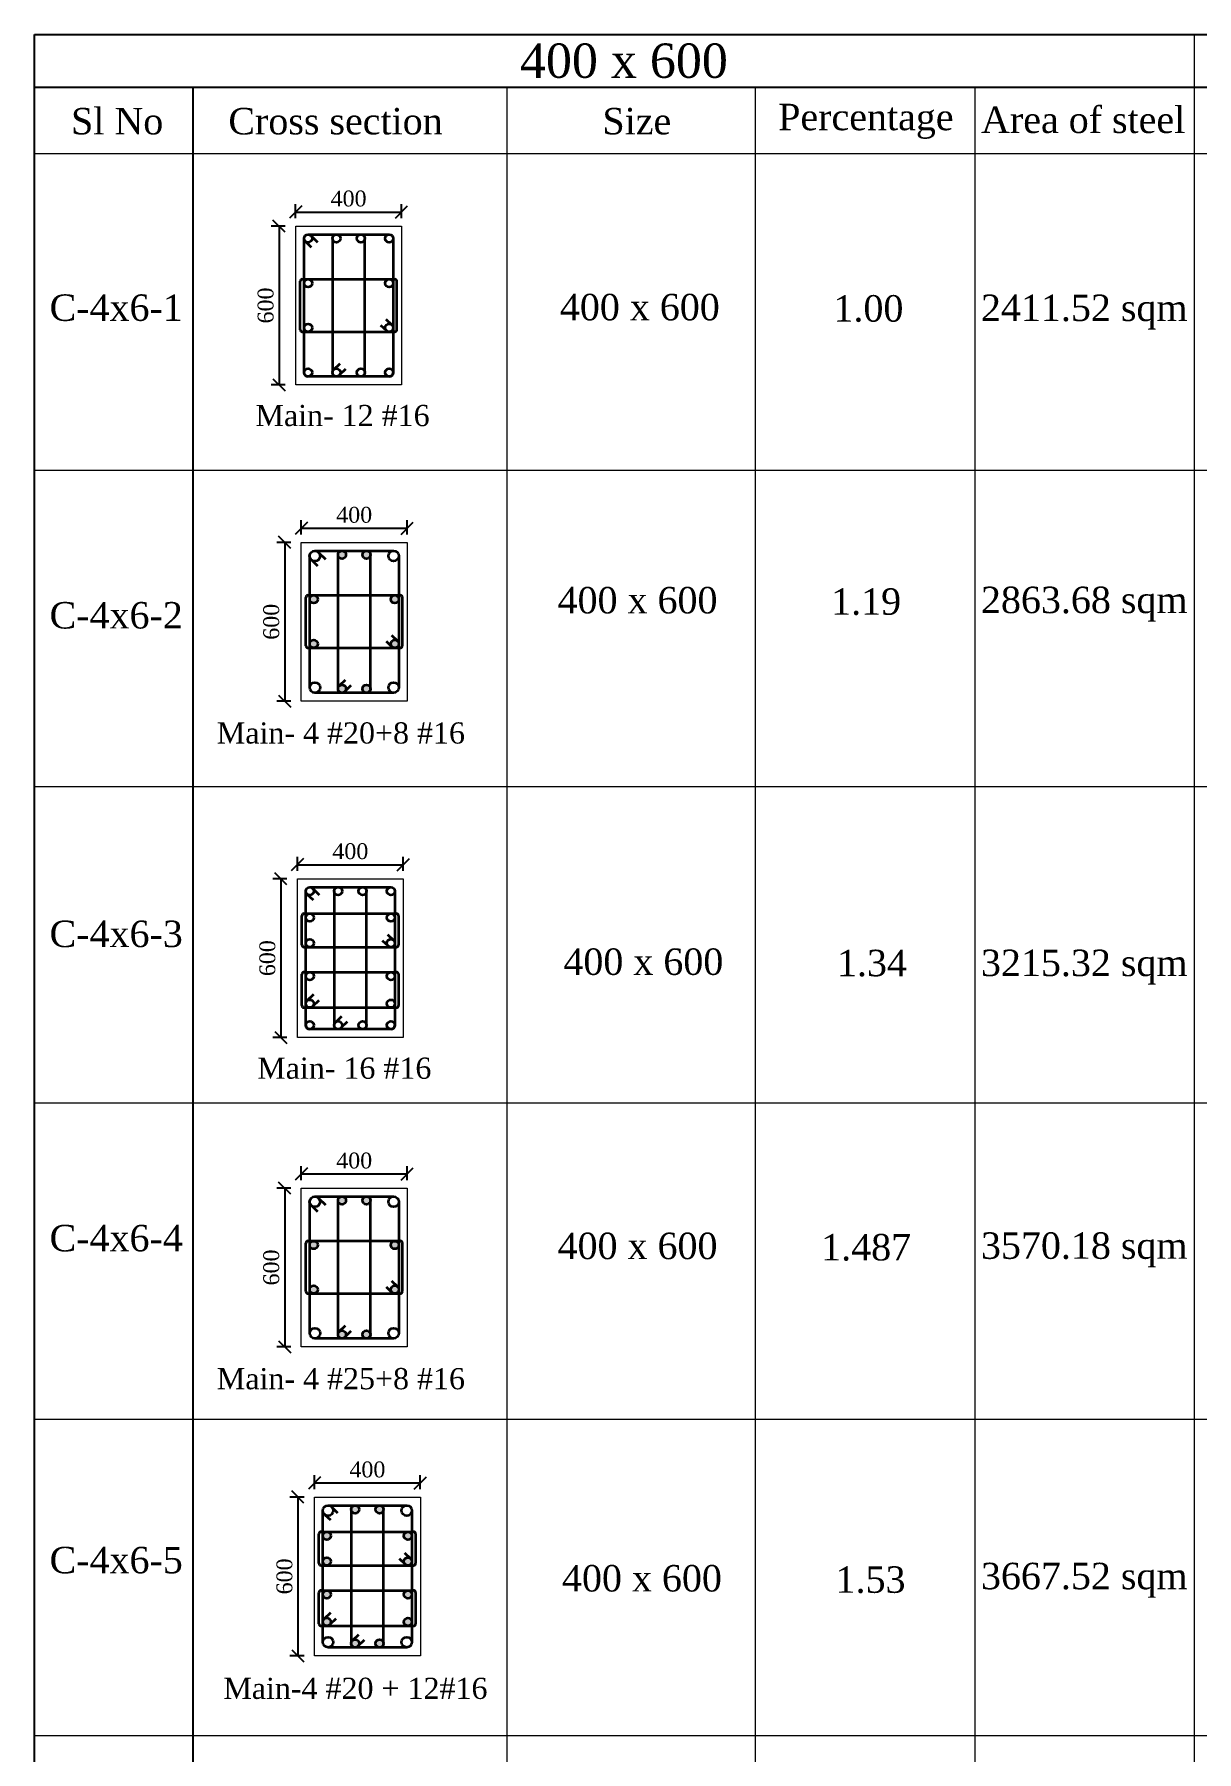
# Model space of a CAD drawing. Header units: millimetres. Extents: x -111267 to 10003021, y -40114 to 2142304.
# Drawn here: x 4347121 to 4369076, y 2034588 to 2067045 of the extents above; entities that cross this region are included whole.
import ezdxf

# ---------------------------------------------------------------- set-up
doc = ezdxf.new("R2010")
doc.units = ezdxf.units.MM
doc.header["$PDMODE"] = 2
doc.linetypes.add('DASHED2', pattern=[0.375, 0.25, -0.125])
doc.layers.add('5a.Hatch-TR-0', color=8, linetype='Continuous')
doc.layers.add('9.Title', color=7, linetype='Continuous')
for name, color, linetype, lineweight in [('object line', 23, 'Continuous', 13), ('reinmt', 241, 'Continuous', 40), ('S-Beam', 4, 'DASHED2', 15), ('S-Dim', 8, 'Continuous', 5)]:
    doc.layers.add(name, color=color, linetype=linetype, lineweight=lineweight)
doc.styles.add('DRIQsmall', font='times.ttf', dxfattribs={"height": 0.2})
doc.styles.add('Times new roman', font='times.ttf', dxfattribs={"height": 300})
doc.dimstyles.new('Scale 20', dxfattribs={"dimscale": 0, "dimtxt": 250, "dimasz": 230, "dimexe": 150, "dimexo": 150, "dimgap": 100, "dimtad": 1, "dimtoh": 1, "dimdec": 0, "dimlfac": 0.2, "dimzin": 0, "dimdsep": 46, "dimtxsty": 'Times new roman', "dimblk": 'OBLIQUE', "dimcen": 0.09, "dimclrd": 256, "dimclrt": 3, "dimadec": 0, "dimazin": 0, "dimtfac": 1, "dimtdec": 0, "dimtofl": 0, "dimtmove": 0, "dimatfit": 3, "dimfxl": 150, "dimfxlon": 1, "dimtolj": 1, "dimtzin": 0, "dimarcsym": 0})

# ---------------------------------------------------------------- blocks, each defined once
blk = doc.blocks.new('_Oblique')
at = {"color": 0, "linetype": 'ByBlock', "lineweight": -2}
blk.add_line((-0.5, -0.5), (0.5, 0.5), dxfattribs=at)
blk = doc.blocks.new('*D959')
at = {"layer": 'Defpoints', "color": 0, "ltscale": 6, "transparency": 16777216}
for p in [(4352365, 2039400), (4352098, 2036400), (4352365, 2036400)]:
    blk.add_point(p, dxfattribs=at)
at = {"layer": 'S-Dim', "color": 0, "lineweight": -2, "ltscale": 6, "transparency": 16777216}
for p, q in [((4352215, 2039400), (4351948, 2039400)), ((4352215, 2036400), (4351948, 2036400))]:
    blk.add_line(p, q, dxfattribs=at)
at = {"layer": 'S-Dim', "lineweight": -2, "ltscale": 6, "transparency": 16777216}
blk.add_line((4352098, 2039400), (4352098, 2036400), dxfattribs=at)
at = {"layer": 'S-Dim', "lineweight": -2, "ltscale": 6, "transparency": 16777216, "xscale": 230, "yscale": 230, "zscale": 230}
for p, rotation in [((4352098, 2039400), 90), ((4352098, 2036400), 270)]:
    blk.add_blockref('_Oblique', p, dxfattribs=dict(at, rotation=rotation))
at = {"layer": 'S-Dim', "color": 3, "ltscale": 6, "transparency": 16777216, "insert": (4351846, 2037900), "char_height": 300, "attachment_point": 5, "rotation": 90, "style": 'Times new roman'}
blk.add_mtext('\\A1;600', dxfattribs=at)
blk = doc.blocks.new('*D960')
at = {"layer": 'Defpoints', "color": 0, "ltscale": 6, "transparency": 16777216}
for p in [(4354412, 2039666), (4352412, 2039400), (4354412, 2039400)]:
    blk.add_point(p, dxfattribs=at)
at = {"layer": 'S-Dim', "color": 0, "lineweight": -2, "ltscale": 6, "transparency": 16777216}
for p, q in [((4352412, 2039550), (4352412, 2039816)), ((4354412, 2039550), (4354412, 2039816))]:
    blk.add_line(p, q, dxfattribs=at)
at = {"layer": 'S-Dim', "lineweight": -2, "ltscale": 6, "transparency": 16777216}
blk.add_line((4352412, 2039666), (4354412, 2039666), dxfattribs=at)
at = {"layer": 'S-Dim', "lineweight": -2, "ltscale": 6, "transparency": 16777216, "xscale": 230, "yscale": 230, "zscale": 230, "rotation": 180}
blk.add_blockref('_Oblique', (4352412, 2039666), dxfattribs=at)
at = {"layer": 'S-Dim', "lineweight": -2, "ltscale": 6, "transparency": 16777216, "xscale": 230, "yscale": 230, "zscale": 230}
blk.add_blockref('_Oblique', (4354412, 2039666), dxfattribs=at)
at = {"layer": 'S-Dim', "color": 3, "ltscale": 6, "transparency": 16777216, "insert": (4353412, 2039919), "char_height": 300, "attachment_point": 5, "style": 'Times new roman'}
blk.add_mtext('\\A1;400', dxfattribs=at)
blk = doc.blocks.new('*D963')
at = {"layer": 'Defpoints', "color": 0, "ltscale": 6, "transparency": 16777216}
for p in [(4352043, 2051085), (4351776, 2048085), (4352043, 2048085)]:
    blk.add_point(p, dxfattribs=at)
at = {"layer": 'S-Dim', "color": 0, "lineweight": -2, "ltscale": 6, "transparency": 16777216}
for p, q in [((4351893, 2051085), (4351626, 2051085)), ((4351893, 2048085), (4351626, 2048085))]:
    blk.add_line(p, q, dxfattribs=at)
at = {"layer": 'S-Dim', "lineweight": -2, "ltscale": 6, "transparency": 16777216}
blk.add_line((4351776, 2051085), (4351776, 2048085), dxfattribs=at)
at = {"layer": 'S-Dim', "lineweight": -2, "ltscale": 6, "transparency": 16777216, "xscale": 230, "yscale": 230, "zscale": 230}
for p, rotation in [((4351776, 2051085), 90), ((4351776, 2048085), 270)]:
    blk.add_blockref('_Oblique', p, dxfattribs=dict(at, rotation=rotation))
at = {"layer": 'S-Dim', "color": 3, "ltscale": 6, "transparency": 16777216, "insert": (4351524, 2049585), "char_height": 300, "attachment_point": 5, "rotation": 90, "style": 'Times new roman'}
blk.add_mtext('\\A1;600', dxfattribs=at)
blk = doc.blocks.new('*D964')
at = {"layer": 'Defpoints', "color": 0, "ltscale": 6, "transparency": 16777216}
for p in [(4354090, 2051351), (4352090, 2051085), (4354090, 2051085)]:
    blk.add_point(p, dxfattribs=at)
at = {"layer": 'S-Dim', "color": 0, "lineweight": -2, "ltscale": 6, "transparency": 16777216}
for p, q in [((4352090, 2051235), (4352090, 2051501)), ((4354090, 2051235), (4354090, 2051501))]:
    blk.add_line(p, q, dxfattribs=at)
at = {"layer": 'S-Dim', "lineweight": -2, "ltscale": 6, "transparency": 16777216}
blk.add_line((4352090, 2051351), (4354090, 2051351), dxfattribs=at)
at = {"layer": 'S-Dim', "lineweight": -2, "ltscale": 6, "transparency": 16777216, "xscale": 230, "yscale": 230, "zscale": 230, "rotation": 180}
blk.add_blockref('_Oblique', (4352090, 2051351), dxfattribs=at)
at = {"layer": 'S-Dim', "lineweight": -2, "ltscale": 6, "transparency": 16777216, "xscale": 230, "yscale": 230, "zscale": 230}
blk.add_blockref('_Oblique', (4354090, 2051351), dxfattribs=at)
at = {"layer": 'S-Dim', "color": 3, "ltscale": 6, "transparency": 16777216, "insert": (4353090, 2051604), "char_height": 300, "attachment_point": 5, "style": 'Times new roman'}
blk.add_mtext('\\A1;400', dxfattribs=at)
blk = doc.blocks.new('*D965')
at = {"layer": 'Defpoints', "color": 0, "ltscale": 6, "transparency": 16777216}
for p in [(4352010, 2063421), (4351743, 2060421), (4352010, 2060421)]:
    blk.add_point(p, dxfattribs=at)
at = {"layer": 'S-Dim', "color": 0, "lineweight": -2, "ltscale": 6, "transparency": 16777216}
for p, q in [((4351860, 2063421), (4351593, 2063421)), ((4351860, 2060421), (4351593, 2060421))]:
    blk.add_line(p, q, dxfattribs=at)
at = {"layer": 'S-Dim', "lineweight": -2, "ltscale": 6, "transparency": 16777216}
blk.add_line((4351743, 2063421), (4351743, 2060421), dxfattribs=at)
at = {"layer": 'S-Dim', "lineweight": -2, "ltscale": 6, "transparency": 16777216, "xscale": 230, "yscale": 230, "zscale": 230}
for p, rotation in [((4351743, 2063421), 90), ((4351743, 2060421), 270)]:
    blk.add_blockref('_Oblique', p, dxfattribs=dict(at, rotation=rotation))
at = {"layer": 'S-Dim', "color": 3, "ltscale": 6, "transparency": 16777216, "insert": (4351491, 2061921), "char_height": 300, "attachment_point": 5, "rotation": 90, "style": 'Times new roman'}
blk.add_mtext('\\A1;600', dxfattribs=at)
blk = doc.blocks.new('*D966')
at = {"layer": 'Defpoints', "color": 0, "ltscale": 6, "transparency": 16777216}
for p in [(4354057, 2063687), (4352057, 2063421), (4354057, 2063421)]:
    blk.add_point(p, dxfattribs=at)
at = {"layer": 'S-Dim', "color": 0, "lineweight": -2, "ltscale": 6, "transparency": 16777216}
for p, q in [((4352057, 2063571), (4352057, 2063837)), ((4354057, 2063571), (4354057, 2063837))]:
    blk.add_line(p, q, dxfattribs=at)
at = {"layer": 'S-Dim', "lineweight": -2, "ltscale": 6, "transparency": 16777216}
blk.add_line((4352057, 2063687), (4354057, 2063687), dxfattribs=at)
at = {"layer": 'S-Dim', "lineweight": -2, "ltscale": 6, "transparency": 16777216, "xscale": 230, "yscale": 230, "zscale": 230, "rotation": 180}
blk.add_blockref('_Oblique', (4352057, 2063687), dxfattribs=at)
at = {"layer": 'S-Dim', "lineweight": -2, "ltscale": 6, "transparency": 16777216, "xscale": 230, "yscale": 230, "zscale": 230}
blk.add_blockref('_Oblique', (4354057, 2063687), dxfattribs=at)
at = {"layer": 'S-Dim', "color": 3, "ltscale": 6, "transparency": 16777216, "insert": (4353057, 2063940), "char_height": 300, "attachment_point": 5, "style": 'Times new roman'}
blk.add_mtext('\\A1;400', dxfattribs=at)
blk = doc.blocks.new('*D967')
at = {"layer": 'Defpoints', "color": 0, "ltscale": 6, "transparency": 16777216}
for p in [(4352116, 2045239), (4351850, 2042239), (4352116, 2042239)]:
    blk.add_point(p, dxfattribs=at)
at = {"layer": 'S-Dim', "color": 0, "lineweight": -2, "ltscale": 6, "transparency": 16777216}
for p, q in [((4351966, 2045239), (4351700, 2045239)), ((4351966, 2042239), (4351700, 2042239))]:
    blk.add_line(p, q, dxfattribs=at)
at = {"layer": 'S-Dim', "lineweight": -2, "ltscale": 6, "transparency": 16777216}
blk.add_line((4351850, 2045239), (4351850, 2042239), dxfattribs=at)
at = {"layer": 'S-Dim', "lineweight": -2, "ltscale": 6, "transparency": 16777216, "xscale": 230, "yscale": 230, "zscale": 230}
for p, rotation in [((4351850, 2045239), 90), ((4351850, 2042239), 270)]:
    blk.add_blockref('_Oblique', p, dxfattribs=dict(at, rotation=rotation))
at = {"layer": 'S-Dim', "color": 3, "ltscale": 6, "transparency": 16777216, "insert": (4351597, 2043739), "char_height": 300, "attachment_point": 5, "rotation": 90, "style": 'Times new roman'}
blk.add_mtext('\\A1;600', dxfattribs=at)
blk = doc.blocks.new('*D968')
at = {"layer": 'Defpoints', "color": 0, "ltscale": 6, "transparency": 16777216}
for p in [(4354163, 2045506), (4352163, 2045239), (4354163, 2045239)]:
    blk.add_point(p, dxfattribs=at)
at = {"layer": 'S-Dim', "color": 0, "lineweight": -2, "ltscale": 6, "transparency": 16777216}
for p, q in [((4352163, 2045389), (4352163, 2045656)), ((4354163, 2045389), (4354163, 2045656))]:
    blk.add_line(p, q, dxfattribs=at)
at = {"layer": 'S-Dim', "lineweight": -2, "ltscale": 6, "transparency": 16777216}
blk.add_line((4352163, 2045506), (4354163, 2045506), dxfattribs=at)
at = {"layer": 'S-Dim', "lineweight": -2, "ltscale": 6, "transparency": 16777216, "xscale": 230, "yscale": 230, "zscale": 230, "rotation": 180}
blk.add_blockref('_Oblique', (4352163, 2045506), dxfattribs=at)
at = {"layer": 'S-Dim', "lineweight": -2, "ltscale": 6, "transparency": 16777216, "xscale": 230, "yscale": 230, "zscale": 230}
blk.add_blockref('_Oblique', (4354163, 2045506), dxfattribs=at)
at = {"layer": 'S-Dim', "color": 3, "ltscale": 6, "transparency": 16777216, "insert": (4353163, 2045758), "char_height": 300, "attachment_point": 5, "style": 'Times new roman'}
blk.add_mtext('\\A1;400', dxfattribs=at)
blk = doc.blocks.new('*D975')
at = {"layer": 'Defpoints', "color": 0, "ltscale": 6, "transparency": 16777216}
for p in [(4352116, 2057443), (4351850, 2054443), (4352116, 2054443)]:
    blk.add_point(p, dxfattribs=at)
at = {"layer": 'S-Dim', "color": 0, "lineweight": -2, "ltscale": 6, "transparency": 16777216}
for p, q in [((4351966, 2057443), (4351700, 2057443)), ((4351966, 2054443), (4351700, 2054443))]:
    blk.add_line(p, q, dxfattribs=at)
at = {"layer": 'S-Dim', "lineweight": -2, "ltscale": 6, "transparency": 16777216}
blk.add_line((4351850, 2057443), (4351850, 2054443), dxfattribs=at)
at = {"layer": 'S-Dim', "lineweight": -2, "ltscale": 6, "transparency": 16777216, "xscale": 230, "yscale": 230, "zscale": 230}
for p, rotation in [((4351850, 2057443), 90), ((4351850, 2054443), 270)]:
    blk.add_blockref('_Oblique', p, dxfattribs=dict(at, rotation=rotation))
at = {"layer": 'S-Dim', "color": 3, "ltscale": 6, "transparency": 16777216, "insert": (4351597, 2055943), "char_height": 300, "attachment_point": 5, "rotation": 90, "style": 'Times new roman'}
blk.add_mtext('\\A1;600', dxfattribs=at)
blk = doc.blocks.new('*D976')
at = {"layer": 'Defpoints', "color": 0, "ltscale": 6, "transparency": 16777216}
for p in [(4354163, 2057710), (4352163, 2057443), (4354163, 2057443)]:
    blk.add_point(p, dxfattribs=at)
at = {"layer": 'S-Dim', "color": 0, "lineweight": -2, "ltscale": 6, "transparency": 16777216}
for p, q in [((4352163, 2057593), (4352163, 2057860)), ((4354163, 2057593), (4354163, 2057860))]:
    blk.add_line(p, q, dxfattribs=at)
at = {"layer": 'S-Dim', "lineweight": -2, "ltscale": 6, "transparency": 16777216}
blk.add_line((4352163, 2057710), (4354163, 2057710), dxfattribs=at)
at = {"layer": 'S-Dim', "lineweight": -2, "ltscale": 6, "transparency": 16777216, "xscale": 230, "yscale": 230, "zscale": 230, "rotation": 180}
blk.add_blockref('_Oblique', (4352163, 2057710), dxfattribs=at)
at = {"layer": 'S-Dim', "lineweight": -2, "ltscale": 6, "transparency": 16777216, "xscale": 230, "yscale": 230, "zscale": 230}
blk.add_blockref('_Oblique', (4354163, 2057710), dxfattribs=at)
at = {"layer": 'S-Dim', "color": 3, "ltscale": 6, "transparency": 16777216, "insert": (4353163, 2057962), "char_height": 300, "attachment_point": 5, "style": 'Times new roman'}
blk.add_mtext('\\A1;400', dxfattribs=at)

msp = doc.modelspace()

# ---------------------------------------------------------------- hatches: boundary and pattern name
at = {"layer": '5a.Hatch-TR-0', "linetype": 'Continuous'}
h = msp.add_hatch(color=8, dxfattribs=at)
h.dxf.hatch_style = 1
h.paths.add_polyline_path([(4353319.1, 2054675.7, 0.3712872), (4353383.4, 2054601), (4353405.8, 2054601, 0.3712872), (4353470.1, 2054675.7, 1)])
h.paths.add_polyline_path([(4352856.8, 2054675.7, 0.3712872), (4352921.2, 2054601), (4352943.6, 2054601, 0.3712872), (4353007.9, 2054675.7, 1)])
h.paths.add_polyline_path([(4353470.1, 2057210.3, 0.3547767), (4353410.1, 2057284.3), (4353379, 2057284.3, 0.3545938), (4353319.1, 2057210.3, 1)])
h.paths.add_polyline_path([(4353007.9, 2057210.3, 0.3521212), (4352948.6, 2057284.1), (4352916.1, 2057284.1, 0.3519386), (4352856.8, 2057210.3, 1)])
h = msp.add_hatch(color=8, dxfattribs=at)
h.dxf.hatch_style = 1
h.paths.add_polyline_path([(4353854.5, 2055524.7, 0.4064647), (4353928.1, 2055449.2), (4353932.1, 2055449.2, 0.4064647), (4354005.6, 2055524.7, 1)])
h.paths.add_polyline_path([(4354005.6, 2056367.6, 1), (4353854.5, 2056367.6, 1)])
h.paths.add_polyline_path([(4352472.8, 2056367.6, 1), (4352321.7, 2056367.6, 1)])
h.paths.add_polyline_path([(4352472.8, 2055524.7, 1), (4352321.7, 2055524.7, 0.4064647), (4352395.3, 2055449.2), (4352399.3, 2055449.2, 0.4064647)])
h = msp.add_hatch(color=8, dxfattribs=at)
h.dxf.hatch_style = 1
h.paths.add_polyline_path([(4353319.1, 2042471.8, 0.3712872), (4353383.4, 2042397.1), (4353405.8, 2042397.1, 0.3712872), (4353470.1, 2042471.8, 1)])
h.paths.add_polyline_path([(4352856.8, 2042471.8, 0.3712872), (4352921.2, 2042397.1), (4352943.6, 2042397.1, 0.3712872), (4353007.9, 2042471.8, 1)])
h.paths.add_polyline_path([(4353470.1, 2045006.4, 0.3547767), (4353410.1, 2045080.3), (4353379, 2045080.3, 0.3545938), (4353319.1, 2045006.4, 1)])
h.paths.add_polyline_path([(4353007.9, 2045006.4, 0.3521212), (4352948.6, 2045080.2), (4352916.1, 2045080.1, 0.3519386), (4352856.8, 2045006.4, 1)])
h = msp.add_hatch(color=8, dxfattribs=at)
h.dxf.hatch_style = 1
h.paths.add_polyline_path([(4353854.5, 2043320.7, 0.4064647), (4353928.1, 2043245.2), (4353932.1, 2043245.2, 0.4064647), (4354005.6, 2043320.7, 1)])
h.paths.add_polyline_path([(4354005.6, 2044163.6, 1), (4353854.5, 2044163.6, 1)])
h.paths.add_polyline_path([(4352472.8, 2044163.6, 1), (4352321.7, 2044163.6, 1)])
h.paths.add_polyline_path([(4352472.8, 2043320.7, 1), (4352321.7, 2043320.7, 0.4064647), (4352395.3, 2043245.2), (4352399.3, 2043245.2, 0.4064647)])
h = msp.add_hatch(color=8, dxfattribs=at)
h.dxf.hatch_style = 1
h.paths.add_polyline_path([(4353256.5, 2039166.8, 0.3625555), (4353194.5, 2039241.2), (4353167.5, 2039241.2, 0.3623716), (4353105.5, 2039166.8, 1)])
h.paths.add_polyline_path([(4353718.8, 2039166.8, 0.3658052), (4353655.9, 2039241.3), (4353630.5, 2039241.3, 0.365621), (4353567.7, 2039166.8, 1)])
h.paths.add_polyline_path([(4354103, 2038667.1, 1), (4354254.1, 2038667.1, 1)])
h.paths.add_polyline_path([(4354103, 2038184.1, 1), (4354254.1, 2038184.1, 1)])
h.paths.add_polyline_path([(4352570.2, 2038667.1, 1), (4352721.3, 2038667.1, 1)])
h.paths.add_polyline_path([(4352570.2, 2038184.1, 1), (4352721.3, 2038184.1, 1)])
h.paths.add_polyline_path([(4352721.3, 2037559.8, 1), (4352570.2, 2037559.8, 1)])
h.paths.add_polyline_path([(4352721.3, 2037039.8, 0.6404826), (4352596.6, 2037097.1), (4352589.4, 2037090.1, 0.1844327), (4352570.2, 2037039.8, 1)])
h.paths.add_polyline_path([(4353105.5, 2036632.2, 0.3590913), (4353166.6, 2036558.1), (4353195.4, 2036558.1, 0.3590913), (4353256.5, 2036632.2, 1)])
h.paths.add_polyline_path([(4353567.7, 2036632.2, 0.3590913), (4353628.8, 2036558.1), (4353657.6, 2036558.1, 0.3590913), (4353718.8, 2036632.2, 1)])
h.paths.add_polyline_path([(4354103, 2037039.8, 1), (4354254.1, 2037039.8, 1)])
h.paths.add_polyline_path([(4354103, 2037559.8, 1), (4354254.1, 2037559.8, 1)])

# ---------------------------------------------------------------- linework, layer by layer
at = {"layer": '9.Title'}
for p, q in [((4347121.2, 2067045.3, -198769.9), (4390943.7, 2067045.3, -198769.9)), ((4347121.2, 1999011, -198769.9), (4347121.2, 2067045.3, -198769.9)), ((4347121.2, 2066045.3, -198769.9), (4390943.7, 2066045.3, -198769.9)), ((4350121.2, 1999011, -198769.9), (4350121.2, 2066045.3, -198769.9))]:
    msp.add_line(p, q, dxfattribs=at)
at = {"layer": 'object line', "elevation": 99385}
for points in [[(4352057.2, 2063420.6), (4354057.2, 2063420.6), (4354057.2, 2060420.6), (4352057.2, 2060420.6)], [(4352163.5, 2057443), (4354163.5, 2057443), (4354163.5, 2054443), (4352163.5, 2054443)], [(4352090.1, 2051084.7), (4354090.1, 2051084.7), (4354090.1, 2048084.7), (4352090.1, 2048084.7)], [(4352163.5, 2045239.1), (4354163.5, 2045239.1), (4354163.5, 2042239.1), (4352163.5, 2042239.1)]]:
    msp.add_lwpolyline(points, close=True, dxfattribs=at)
at = {"layer": 'object line'}
msp.add_lwpolyline([(4352412.1, 2039399.5), (4354412.1, 2039399.5), (4354412.1, 2036399.5), (4352412.1, 2036399.5)], close=True, dxfattribs=at)
at = {"layer": 'reinmt', "linetype": 'Continuous', "lineweight": 35}
for p, q in [((4352215.2, 2060650, 99385), (4352215.2, 2063187, 99385)), ((4352237.5, 2063133.4, 99385), (4352351.6, 2063020.8, 99385)), ((4352290.8, 2063262.5, 99385), (4353827.7, 2063262.5, 99385)), ((4352342.4, 2063242.2, 99385), (4352471.2, 2063117.9, 99385)), ((4352750.5, 2063187.9, 99385), (4352750.5, 2060653.3, 99385)), ((4353363.8, 2060653.3, 99385), (4353363.8, 2063187.9, 99385)), ((4353899.1, 2063191.2, 99385), (4353899.1, 2060650, 99385)), ((4352142.9, 2061463.6, 99385), (4352142.9, 2062377.5, 99385)), ((4352182.9, 2062417.5, 99385), (4353928.3, 2062417.5, 99385)), ((4353968.3, 2061463.6, 99385), (4353968.3, 2062377.5, 99385)), ((4352182.9, 2061423.6, 99385), (4353928.3, 2061423.6, 99385)), ((4353660.2, 2061551.4, 99385), (4353770, 2061445.8, 99385)), ((4353760.1, 2061661.5, 99385), (4353873.9, 2061555.4, 99385)), ((4352780.9, 2060713.8, 99385), (4352894.8, 2060823.1, 99385)), ((4353827.7, 2060578.6, 99385), (4352286.6, 2060578.6, 99385)), ((4353827.7, 2060578.6, 99385), (4352286.6, 2060578.6, 99385)), ((4352890.3, 2060613.5, 99385), (4353002.2, 2060721.5, 99385)), ((4352321.9, 2054700.5, 99385), (4352321.6, 2057187.6)), ((4352419.7, 2057283.9), (4353907.3, 2057284.4)), ((4352496.4, 2057247.2), (4352622, 2057125.9)), ((4352856.8, 2057210.3, 99385), (4352856.8, 2054675.7, 99385)), ((4353470.1, 2054675.7, 99385), (4353470.1, 2057210.3, 99385)), ((4354005.4, 2057186.2), (4354005.4, 2054704.6, 98111.8)), ((4352354.4, 2057112.5, 99385), (4352468.5, 2056999.8, 99385)), ((4352249.4, 2055489.2, 49692.5), (4352249.4, 2056403.1, 49692.5)), ((4352289.4, 2056443.1, 49692.5), (4354034.9, 2056443.1, 49692.5)), ((4354074.9, 2055489.2, 49692.5), (4354074.9, 2056403.1, 49692.5)), ((4353766.7, 2055576.9, 49692.5), (4353876.5, 2055471.4, 49692.5)), ((4353866.6, 2055687.1, 49692.5), (4353980.4, 2055581, 49692.5)), ((4352289.4, 2055449.2, 49692.5), (4354034.9, 2055449.2, 49692.5)), ((4353906.9, 2054601, 99385), (4352420.1, 2054601, 99385)), ((4352887.2, 2054736.3, 99385), (4353001.1, 2054845.6, 99385)), ((4352996.6, 2054636, 99385), (4353108.5, 2054744, 99385)), ((4352248.1, 2048314.1, 99385), (4352248.1, 2050851.1, 99385)), ((4352270.4, 2050797.5, 99385), (4352384.6, 2050684.9, 99385)), ((4352323.7, 2050926.6, 99385), (4353860.7, 2050926.6, 99385)), ((4352375.3, 2050906.3, 99385), (4352504.1, 2050782, 99385)), ((4352783.4, 2050852, 99385), (4352783.4, 2048317.4, 99385)), ((4353396.7, 2048317.4, 99385), (4353396.7, 2050852, 99385)), ((4353932, 2050855.3, 99385), (4353932, 2048314.1, 99385)), ((4352175.8, 2049833.7, 99385), (4352175.8, 2050387.8, 99385)), ((4352215.8, 2050427.8, 99385), (4353961.3, 2050427.8, 99385)), ((4354001.3, 2050387.8, 99385), (4354001.3, 2049833.7, 99385)), ((4353793, 2050031.7, 99385), (4353906.8, 2049925.6, 99385)), ((4352215.8, 2049793.7, 99385), (4353961.3, 2049793.7, 99385)), ((4353693.1, 2049921.5, 99385), (4353802.9, 2049816, 99385)), ((4352175.8, 2048689.4, 99385), (4352175.8, 2049280.5, 99385)), ((4352215.8, 2049320.5, 99385), (4353961.3, 2049320.5, 99385)), ((4354001.3, 2049280.5, 99385), (4354001.3, 2048689.4, 99385)), ((4352394.3, 2048899.5, 99385), (4352267.4, 2048775.3, 99385)), ((4352491.7, 2048784.7, 99385), (4352384, 2048679.4, 99385)), ((4352215.8, 2048649.4, 99385), (4353961.3, 2048649.4, 99385)), ((4352813.8, 2048377.9, 99385), (4352927.7, 2048487.2, 99385)), ((4353860.7, 2048242.7, 99385), (4352319.5, 2048242.7, 99385)), ((4353860.7, 2048242.7, 99385), (4352319.5, 2048242.7, 99385)), ((4352923.2, 2048277.6, 99385), (4353035.1, 2048385.6, 99385)), ((4352321.9, 2042496.6, 99385), (4352321.6, 2044983.7)), ((4352354.4, 2044908.5, 99385), (4352468.5, 2044795.9, 99385)), ((4352419.7, 2045080), (4353907.3, 2045080.5)), ((4352496.4, 2045043.2), (4352622, 2044922)), ((4352856.8, 2045006.4, 99385), (4352856.8, 2042471.8, 99385)), ((4353470.1, 2042471.8, 99385), (4353470.1, 2045006.4, 99385)), ((4354005.4, 2044982.2), (4354005.4, 2042500.7, 98111.8)), ((4352249.4, 2043285.2, 49692.5), (4352249.4, 2044199.2, 49692.5)), ((4352289.4, 2044239.2, 49692.5), (4354034.9, 2044239.2, 49692.5)), ((4354074.9, 2043285.2, 49692.5), (4354074.9, 2044199.2, 49692.5)), ((4352289.4, 2043245.2, 49692.5), (4354034.9, 2043245.2, 49692.5)), ((4353766.7, 2043373, 49692.5), (4353876.5, 2043267.5, 49692.5)), ((4353866.6, 2043483.2, 49692.5), (4353980.4, 2043377.1, 49692.5)), ((4352887.2, 2042532.3, 99385), (4353001.1, 2042641.6, 99385)), ((4353906.9, 2042397.1, 99385), (4352420.1, 2042397.1, 99385)), ((4352996.6, 2042432, 99385), (4353108.5, 2042540, 99385)), ((4352570.6, 2036656.3, 99385), (4352570.2, 2039142.8)), ((4352608.3, 2039066.4, -99385), (4352716.5, 2038968.2, -99385)), ((4352668.3, 2039241), (4354155.8, 2039241.5)), ((4352744.1, 2039205.2, -99385), (4352848.7, 2039103.4, -99385)), ((4353105.5, 2039166.8), (4353105.5, 2036632.2)), ((4353718.8, 2036632.2), (4353718.8, 2039166.8)), ((4354254.1, 2039143.3), (4354253.7, 2036657.6, 99385)), ((4352497.8, 2038148.5), (4352497.8, 2038702.6)), ((4352537.8, 2038742.6), (4354283.3, 2038742.6)), ((4354323.3, 2038702.6), (4354323.3, 2038148.5)), ((4354115, 2038346.5), (4354228.8, 2038240.4)), ((4352537.8, 2038108.5), (4354283.3, 2038108.5)), ((4354015.1, 2038236.3), (4354125, 2038130.8)), ((4352497.8, 2037004.2), (4352497.8, 2037595.3)), ((4352537.8, 2037635.3), (4354283.3, 2037635.3)), ((4354323.3, 2037595.3), (4354323.3, 2037004.2)), ((4352716.4, 2037214.3), (4352589.4, 2037090.1)), ((4352813.8, 2037099.6), (4352706, 2036994.3)), ((4352537.8, 2036964.2), (4354283.3, 2036964.2)), ((4353135.8, 2036692.8), (4353249.8, 2036802.1)), ((4354155.5, 2036558.1, 99385), (4352668.8, 2036558.1, 99385)), ((4353245.2, 2036592.5), (4353357.1, 2036700.5))]:
    msp.add_line(p, q, dxfattribs=at)
for centre, radius in [((4352290.8, 2063187, 99385), 75.5), ((4352826.1, 2063187.9, 99385), 75.5), ((4353288.3, 2063187.9, 99385), 75.5), ((4353823.6, 2063187, 99385), 75.5), ((4352290.8, 2062342, 99385), 75.5), ((4353823.6, 2062342, 99385), 75.5), ((4352290.8, 2061499.1, 99385), 75.5), ((4353823.6, 2061499.1, 99385), 75.5), ((4352290.8, 2060654.2, 99385), 75.5), ((4352826.1, 2060653.3, 99385), 75.5), ((4353288.3, 2060653.3, 99385), 75.5), ((4353823.6, 2060654.2, 99385), 75.5), ((4352419.7, 2057185.7), 98.2), ((4352932.4, 2057210.3, 99385), 75.5), ((4353394.6, 2057210.3, 99385), 75.5), ((4353907.2, 2057186.2), 98.2), ((4352397.3, 2056367.6, 49692.5), 75.5), ((4353930.1, 2056367.6, 49692.5), 75.5), ((4352397.3, 2055524.7, 49692.5), 75.5), ((4353930.1, 2055524.7, 49692.5), 75.5), ((4352420.1, 2054699.2, 99385), 98.2), ((4352932.4, 2054675.7, 99385), 75.5), ((4353394.6, 2054675.7, 99385), 75.5), ((4353906.8, 2054699.2, 99385), 98.2), ((4352323.7, 2050851.1, 99385), 75.5), ((4352859, 2050852, 99385), 75.5), ((4353321.2, 2050852, 99385), 75.5), ((4353856.5, 2050851.1, 99385), 75.5), ((4352323.7, 2050352.3, 99385), 75.5), ((4353856.5, 2050352.3, 99385), 75.5), ((4352323.7, 2049869.2, 99385), 75.5), ((4353856.5, 2049869.2, 99385), 75.5), ((4352323.7, 2049245, 99385), 75.5), ((4353856.5, 2049245, 99385), 75.5), ((4352323.7, 2048724.9, 99385), 75.5), ((4353856.5, 2048724.9, 99385), 75.5), ((4352323.7, 2048318.3, 99385), 75.5), ((4352859, 2048317.4, 99385), 75.5), ((4353321.2, 2048317.4, 99385), 75.5), ((4353856.5, 2048318.3, 99385), 75.5), ((4352419.7, 2044981.8), 98.2), ((4352932.4, 2045006.4, 99385), 75.5), ((4353394.6, 2045006.4, 99385), 75.5), ((4353907.2, 2044982.3), 98.2), ((4352397.3, 2044163.6, 49692.5), 75.5), ((4353930.1, 2044163.6, 49692.5), 75.5), ((4352397.3, 2043320.7, 49692.5), 75.5), ((4353930.1, 2043320.7, 49692.5), 75.5), ((4352420.1, 2042495.3, 99385), 98.2), ((4353906.8, 2042495.3, 99385), 98.2), ((4352932.4, 2042471.8, 99385), 75.5), ((4353394.6, 2042471.8, 99385), 75.5), ((4352668.4, 2039142.8), 98.2), ((4353181, 2039166.8), 75.5), ((4353643.2, 2039166.8), 75.5), ((4354155.9, 2039143.3), 98.2), ((4352645.7, 2038667.1), 75.5), ((4354178.5, 2038667.1), 75.5), ((4352645.7, 2038184.1), 75.5), ((4354178.5, 2038184.1), 75.5), ((4352645.7, 2037559.8), 75.5), ((4354178.5, 2037559.8), 75.5), ((4352645.7, 2037039.8), 75.5), ((4354178.5, 2037039.8), 75.5), ((4352668.8, 2036656.3, 99385), 98.2), ((4354155.5, 2036656.3, 99385), 98.2), ((4353181, 2036632.2), 75.5), ((4353643.2, 2036632.2), 75.5)]:
    msp.add_circle(centre, radius, dxfattribs=at)
for centre, radius, start, end in [((4352182.9, 2062377.5, 99385), 40, 90, 180), ((4353928.3, 2062377.5, 99385), 40, 0, 90), ((4352182.9, 2061463.6, 99385), 40, 180, 270), ((4353928.3, 2061463.6, 99385), 40, 270, 0), ((4352286.6, 2060650, 99385), 71.4, 180, 270), ((4353827.7, 2060650, 99385), 71.4, 270, 0), ((4352289.4, 2056403.1, 49692.5), 40, 90, 180), ((4354034.9, 2056403.1, 49692.5), 40, 0, 90), ((4352289.4, 2055489.2, 49692.5), 40, 180, 270), ((4354034.9, 2055489.2, 49692.5), 40, 270, 0), ((4352215.8, 2050387.8, 99385), 40, 90, 180), ((4353961.3, 2050387.8, 99385), 40, 0, 90), ((4352215.8, 2049833.7, 99385), 40, 180, 270), ((4353961.3, 2049833.7, 99385), 40, 270, 0), ((4352215.8, 2049280.5, 99385), 40, 90, 180), ((4353961.3, 2049280.5, 99385), 40, 0, 90), ((4352215.8, 2048689.4, 99385), 40, 180, 270), ((4353961.3, 2048689.4, 99385), 40, 270, 0), ((4352319.5, 2048314.1, 99385), 71.4, 180, 270), ((4353860.7, 2048314.1, 99385), 71.4, 270, 0), ((4352289.4, 2044199.2, 49692.5), 40, 90, 180), ((4354034.9, 2044199.2, 49692.5), 40, 0, 90), ((4352289.4, 2043285.2, 49692.5), 40, 180, 270), ((4354034.9, 2043285.2, 49692.5), 40, 270, 0), ((4352537.8, 2038702.6), 40, 90, 180), ((4354283.3, 2038702.6), 40, 0, 90), ((4352537.8, 2038148.5), 40, 180, 270), ((4354283.3, 2038148.5), 40, 270, 0), ((4352537.8, 2037595.3), 40, 90, 180), ((4354283.3, 2037595.3), 40, 0, 90), ((4352537.8, 2037004.2), 40, 180, 270), ((4354283.3, 2037004.2), 40, 270, 0)]:
    msp.add_arc(centre, radius, start, end, dxfattribs=at)
at = {"layer": 'S-Beam', "linetype": 'Continuous', "ltscale": 5}
for p, q in [((4369032.5, 2067045.3, -198769.9), (4369032.5, 1999011, -198769.9)), ((4356047.4, 2066045.3, -198769.9), (4356047.4, 1999011, -198769.9)), ((4360735.4, 2066045.3, -198769.9), (4360735.4, 1999011, -198769.9)), ((4364883.9, 2066045.3, -198769.9), (4364883.9, 1999011, -198769.9)), ((4347121.2, 2064790.8, -198769.9), (4390943.7, 2064790.8, -198769.9)), ((4347121.2, 2058811, 1750.1), (4390943.7, 2058811, -101900.3)), ((4347121.2, 2052831, 1750.1), (4390943.7, 2052831, -101900.3)), ((4347121.2, 2046851, 1750.1), (4390943.7, 2046851, -101900.3)), ((4347121.2, 2040871, 1750.1), (4390943.7, 2040871, -101900.3)), ((4347121.2, 2034891, 1750.1), (4390943.7, 2034891, -101900.3))]:
    msp.add_line(p, q, dxfattribs=at)

# ---------------------------------------------------------------- texts
at = {"color": 0, "linetype": 'Continuous', "char_height": 400, "attachment_point": 5, "style": 'Times new roman'}
for s, insert, width in [('Main- 12 #16 ', (4352943.3, 2059838.2, 99385), 3405.581), ('Main- 4 #20+8 #16 ', (4352912.2, 2053838.2), 4866.71), ('Main- 16 #16 ', (4352976.2, 2047502.3, 99385), 3405.581), ('Main- 4 #25+8 #16 ', (4352912.2, 2041634.2), 4866.71), ('Main-4 #20 + 12#16', (4353186.1, 2035781.4, 99385), 5450.446)]:
    msp.add_mtext(s, dxfattribs=dict(at, insert=insert, width=width))
at = {"layer": '9.Title', "linetype": 'Continuous', "lineweight": 9, "ltscale": 0.5, "width": 8540.737, "attachment_point": 5, "style": 'DRIQsmall'}
for s, insert, char_height in [('400 x 600', (4358257.3, 2066542.8), 650), ('Sl No', (4348685.4, 2065401.1, -198769.9), 500), ('Cross section', (4352810.1, 2065401.1, -198769.9), 500), ('Size', (4358502, 2065401.1, -198769.9), 500), ('Percentage', (4362828.6, 2065401.1, -198769.9), 500), ('Area of steel', (4366933.1, 2065426.7, -198769.9), 500), ('C-4x6-1', (4348666.6, 2061876.1, -198769.9), 500), ('400 x 600', (4358558.3, 2061886.2), 500), ('1.00', (4362876.8, 2061859.8), 500), ('2411.52 sqm', (4366952.8, 2061795.7, -198769.9), 500), ('400 x 600', (4358514.9, 2056346.8), 500), ('1.19', (4362833.4, 2056320.5), 500), ('2863.68 sqm', (4366952.8, 2056275, -198769.9), 500), ('C-4x6-2', (4348666.6, 2056061.9, -198769.9), 500), ('C-4x6-3', (4348666.6, 2050041.1, -198769.9), 500), ('400 x 600', (4358624.8, 2049514.6), 500), ('1.34', (4362943.2, 2049488.2), 500), ('3215.32 sqm', (4366952.8, 2049414.9, -198769.9), 500), ('C-4x6-4', (4348666.6, 2044290.3, -198769.9), 500), ('400 x 600', (4358514.9, 2044142.9), 500), ('1.487', (4362833.4, 2044116.5), 500), ('3570.18 sqm', (4366952.8, 2044071, -198769.9), 500), ('C-4x6-5', (4348666.6, 2038204.9, -198769.9), 500), ('400 x 600', (4358598.1, 2037861), 500), ('1.53', (4362916.6, 2037834.7), 500), ('3667.52 sqm', (4366952.8, 2037826.3, -198769.9), 500)]:
    msp.add_mtext(s, dxfattribs=dict(at, insert=insert, char_height=char_height))

# ---------------------------------------------------------------- dimensions: what is measured, and where the dimension line sits
at = {"layer": 'S-Dim', "ltscale": 6}
for base, p1, p2, picture, middle in [((4354057.2, 2063687.3, 99385), (4352057.2, 2063420.6, 99385), (4354057.2, 2063420.6, 99385), '*D966', (4353057.2, 2063939.9, 99385)), ((4354163.5, 2057709.7, 99385), (4352163.5, 2057443, 99385), (4354163.5, 2057443, 99385), '*D976', (4353163.5, 2057962.3, 99385)), ((4354090.1, 2051351.4, 99385), (4352090.1, 2051084.7, 99385), (4354090.1, 2051084.7, 99385), '*D964', (4353090.1, 2051604, 99385)), ((4354163.5, 2045505.8, 99385), (4352163.5, 2045239.1, 99385), (4354163.5, 2045239.1, 99385), '*D968', (4353163.5, 2045758.3, 99385)), ((4354412.1, 2039666.2), (4352412.1, 2039399.5), (4354412.1, 2039399.5), '*D960', (4353412.1, 2039918.8))]:
    dim = msp.add_linear_dim(base=base, p1=p1, p2=p2, dimstyle='Scale 20', override={"dimscale": 1}, dxfattribs=at)
    dim.commit()
    dim.dimension.update_dxf_attribs({"geometry": picture, "text_midpoint": middle})
for base, p1, p2, picture, middle in [((4351743.4, 2060420.6, 99385), (4352010, 2063420.6, 99385), (4352010, 2060420.6, 99385), '*D965', (4351490.8, 2061920.6, 99385)), ((4351849.7, 2054443, 99385), (4352116.3, 2057443, 99385), (4352116.3, 2054443, 99385), '*D975', (4351597.1, 2055943, 99385)), ((4351776.3, 2048084.7, 99385), (4352042.9, 2051084.7, 99385), (4352042.9, 2048084.7, 99385), '*D963', (4351523.7, 2049584.7, 99385)), ((4351849.7, 2042239.1, 99385), (4352116.3, 2045239.1, 99385), (4352116.3, 2042239.1, 99385), '*D967', (4351597.1, 2043739.1, 99385)), ((4352098.3, 2036399.5), (4352365, 2039399.5), (4352365, 2036399.5), '*D959', (4351845.7, 2037899.5))]:
    dim = msp.add_linear_dim(base=base, p1=p1, p2=p2, angle=90, dimstyle='Scale 20', override={"dimscale": 1}, dxfattribs=at)
    dim.commit()
    dim.dimension.update_dxf_attribs({"geometry": picture, "text_midpoint": middle})

doc.saveas('drawing.dxf')
